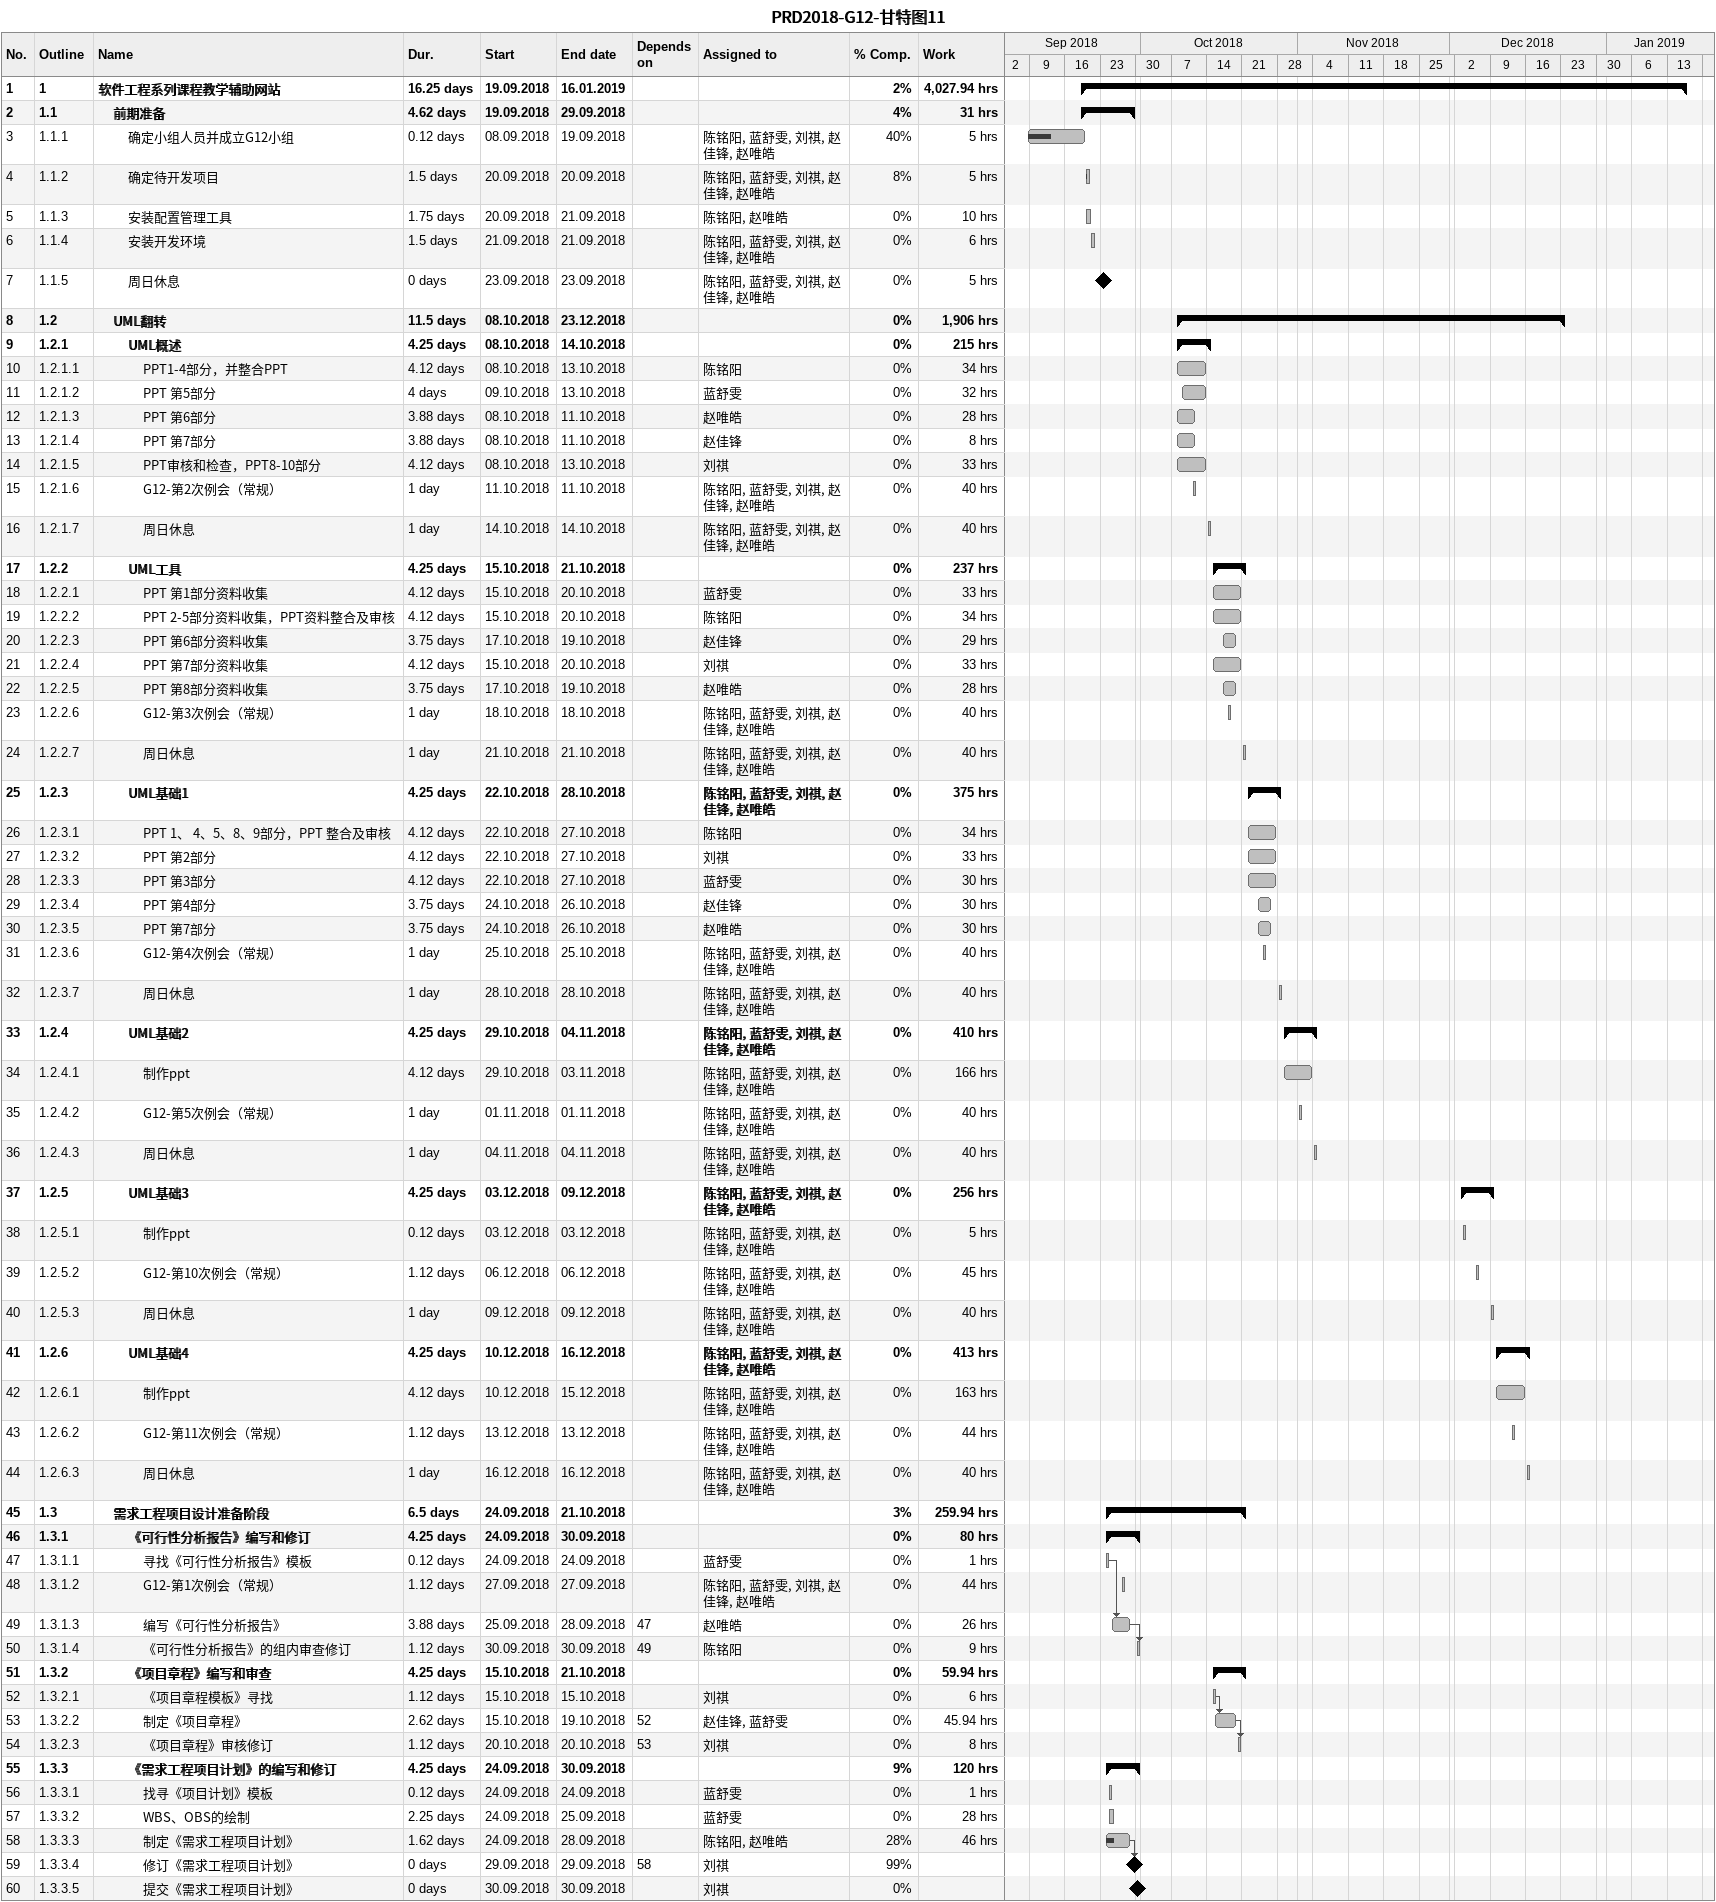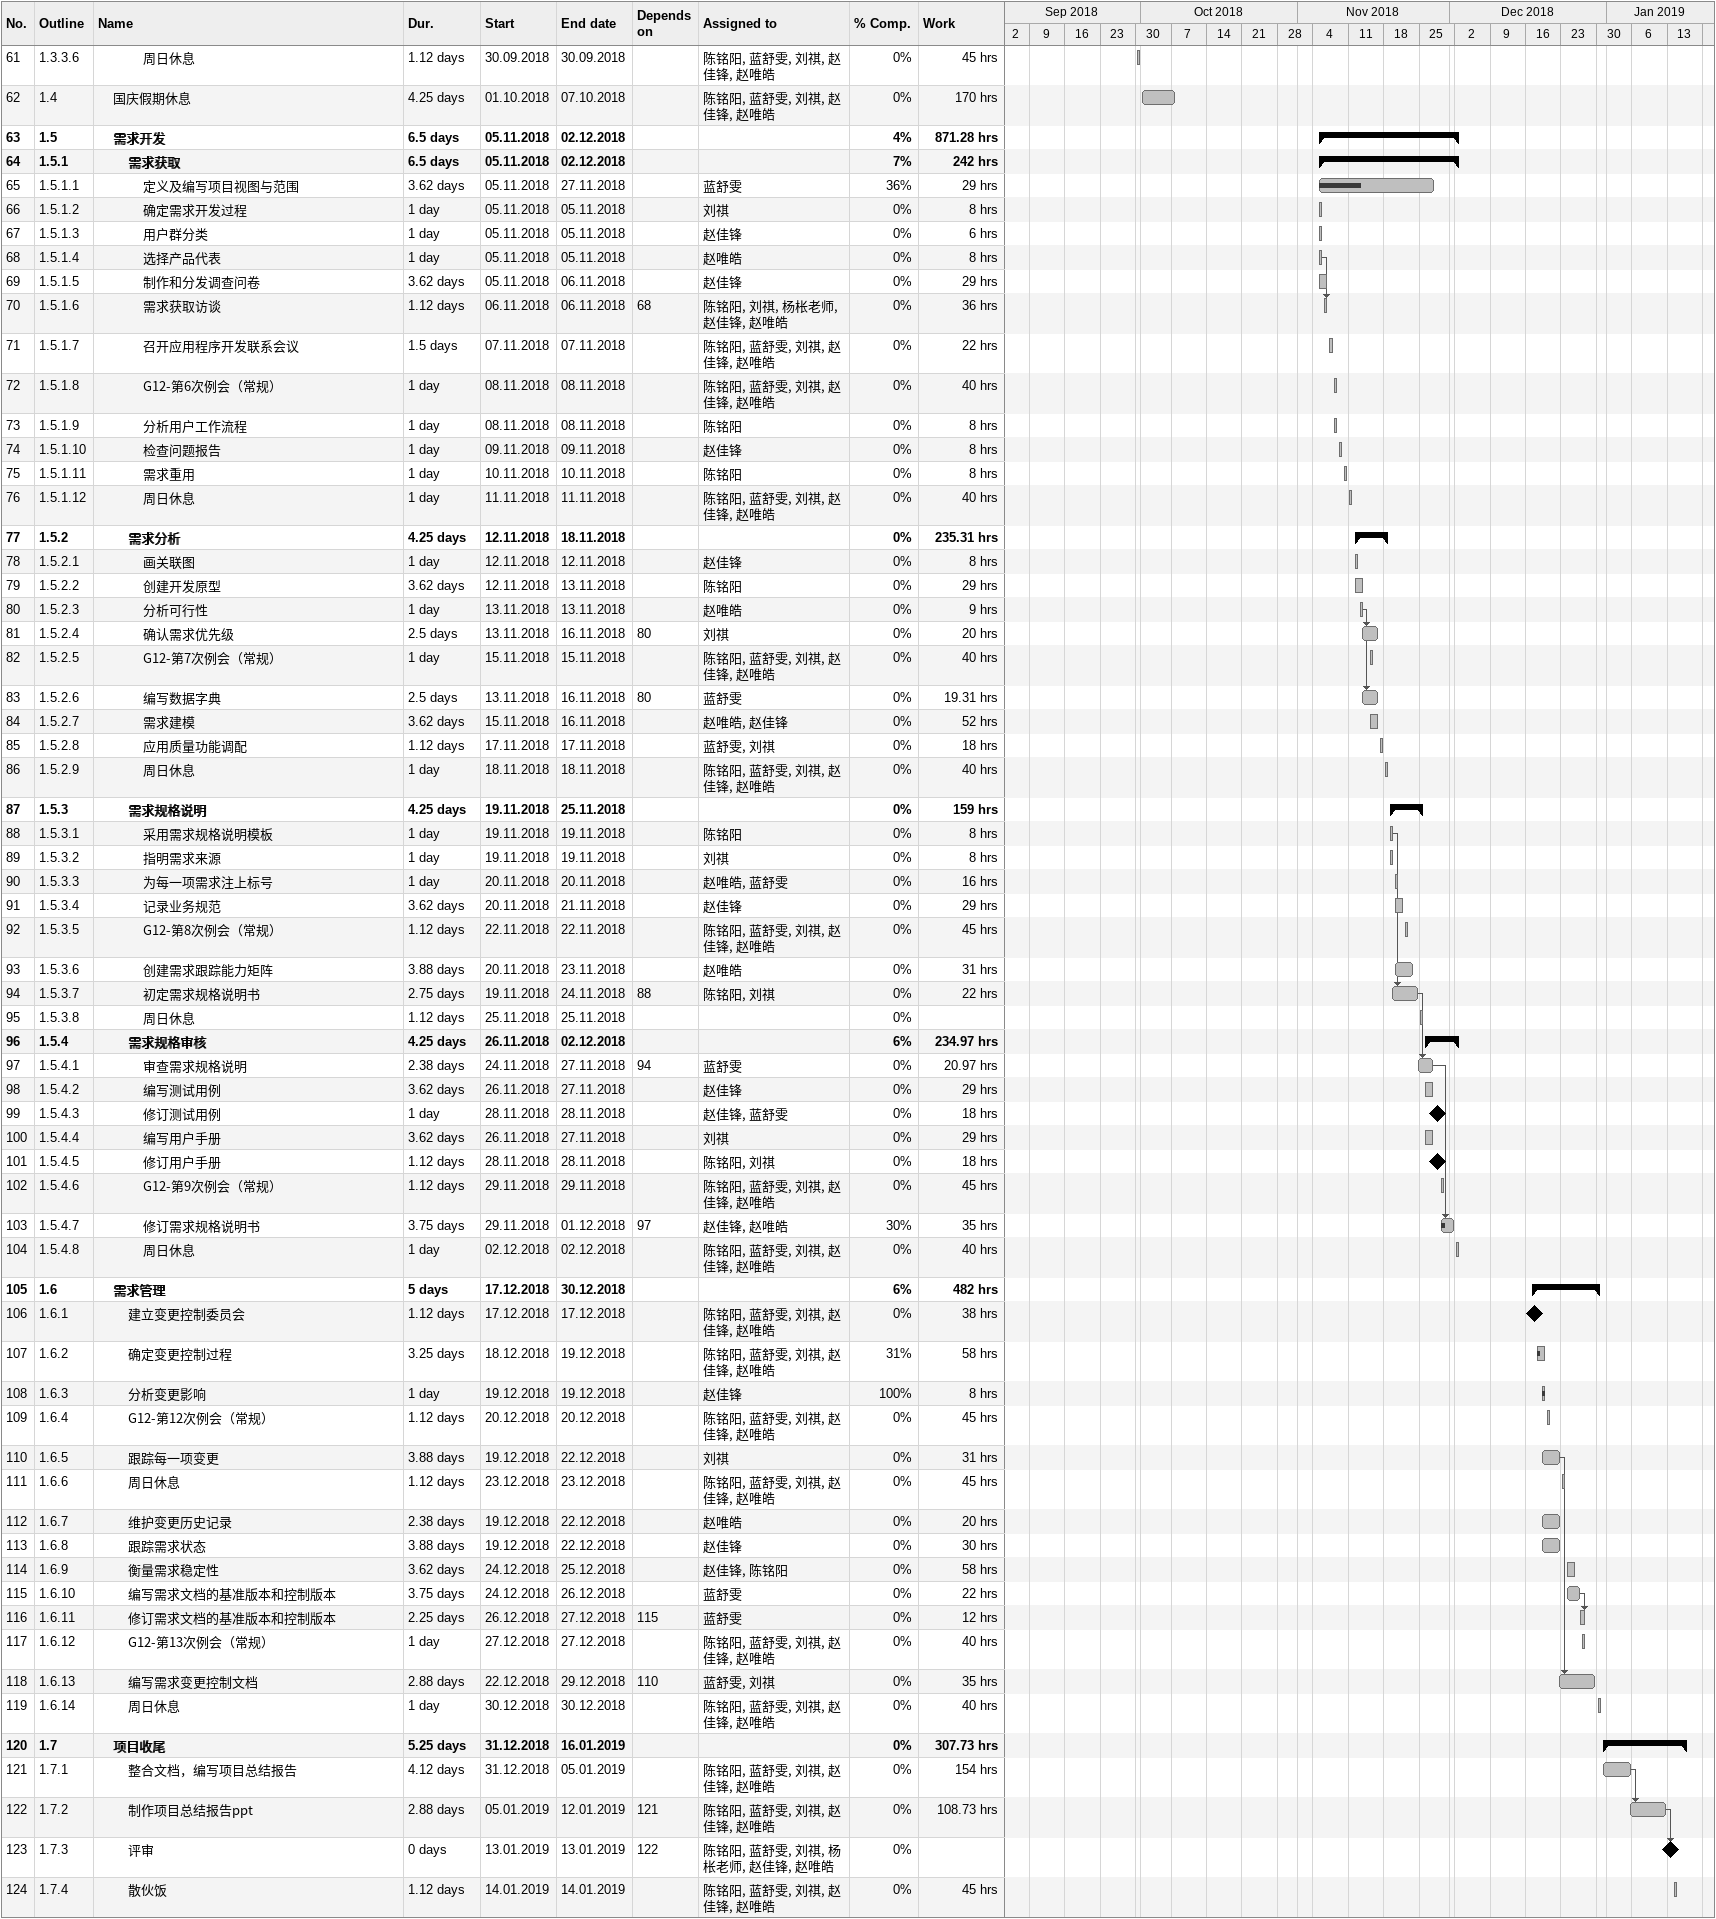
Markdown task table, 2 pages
PRD2018-G12-甘特图11

| ID | WBS | Task | Duration | Start | Finish | Predecessors | Resources | % complete | Work (h) |
|---|---|---|---|---|---|---|---|---|---|
| 1 | 1 | **软件工程系列课程教学辅助网站** | 16.25d | 2018-09-19 | 2019-01-16 |  |  | 2 | 4027.94 |
| 2 | 1.1 | **前期准备** | 4.62d | 2018-09-19 | 2018-09-29 |  |  | 4 | 31 |
| 3 | 1.1.1 | 确定小组人员并成立G12小组 | 0.12d | 2018-09-08 | 2018-09-19 |  | 陈铭阳, 蓝舒雯, 刘祺, 赵佳锋, 赵唯皓 | 40 | 5 |
| 4 | 1.1.2 | 确定待开发项目 | 1.5d | 2018-09-20 | 2018-09-20 |  | 陈铭阳, 蓝舒雯, 刘祺, 赵佳锋, 赵唯皓 | 8 | 5 |
| 5 | 1.1.3 | 安装配置管理工具 | 1.75d | 2018-09-20 | 2018-09-21 |  | 陈铭阳, 赵唯皓 | 0 | 10 |
| 6 | 1.1.4 | 安装开发环境 | 1.5d | 2018-09-21 | 2018-09-21 |  | 陈铭阳, 蓝舒雯, 刘祺, 赵佳锋, 赵唯皓 | 0 | 6 |
| 7 | 1.1.5 | 周日休息 | 0d | 2018-09-23 | 2018-09-23 |  | 陈铭阳, 蓝舒雯, 刘祺, 赵佳锋, 赵唯皓 | 0 | 5 |
| 8 | 1.2 | **UML翻转** | 11.5d | 2018-10-08 | 2018-12-23 |  |  | 0 | 1906 |
| 9 | 1.2.1 | **UML概述** | 4.25d | 2018-10-08 | 2018-10-14 |  |  | 0 | 215 |
| 10 | 1.2.1.1 | PPT1-4部分，并整合PPT | 4.12d | 2018-10-08 | 2018-10-13 |  | 陈铭阳 | 0 | 34 |
| 11 | 1.2.1.2 | PPT 第5部分 | 4d | 2018-10-09 | 2018-10-13 |  | 蓝舒雯 | 0 | 32 |
| 12 | 1.2.1.3 | PPT 第6部分 | 3.88d | 2018-10-08 | 2018-10-11 |  | 赵唯皓 | 0 | 28 |
| 13 | 1.2.1.4 | PPT 第7部分 | 3.88d | 2018-10-08 | 2018-10-11 |  | 赵佳锋 | 0 | 8 |
| 14 | 1.2.1.5 | PPT审核和检查，PPT8-10部分 | 4.12d | 2018-10-08 | 2018-10-13 |  | 刘祺 | 0 | 33 |
| 15 | 1.2.1.6 | G12-第2次例会（常规） | 1d | 2018-10-11 | 2018-10-11 |  | 陈铭阳, 蓝舒雯, 刘祺, 赵佳锋, 赵唯皓 | 0 | 40 |
| 16 | 1.2.1.7 | 周日休息 | 1d | 2018-10-14 | 2018-10-14 |  | 陈铭阳, 蓝舒雯, 刘祺, 赵佳锋, 赵唯皓 | 0 | 40 |
| 17 | 1.2.2 | **UML工具** | 4.25d | 2018-10-15 | 2018-10-21 |  |  | 0 | 237 |
| 18 | 1.2.2.1 | PPT 第1部分资料收集 | 4.12d | 2018-10-15 | 2018-10-20 |  | 蓝舒雯 | 0 | 33 |
| 19 | 1.2.2.2 | PPT 2-5部分资料收集，PPT资料整合及审核 | 4.12d | 2018-10-15 | 2018-10-20 |  | 陈铭阳 | 0 | 34 |
| 20 | 1.2.2.3 | PPT 第6部分资料收集 | 3.75d | 2018-10-17 | 2018-10-19 |  | 赵佳锋 | 0 | 29 |
| 21 | 1.2.2.4 | PPT 第7部分资料收集 | 4.12d | 2018-10-15 | 2018-10-20 |  | 刘祺 | 0 | 33 |
| 22 | 1.2.2.5 | PPT 第8部分资料收集 | 3.75d | 2018-10-17 | 2018-10-19 |  | 赵唯皓 | 0 | 28 |
| 23 | 1.2.2.6 | G12-第3次例会（常规） | 1d | 2018-10-18 | 2018-10-18 |  | 陈铭阳, 蓝舒雯, 刘祺, 赵佳锋, 赵唯皓 | 0 | 40 |
| 24 | 1.2.2.7 | 周日休息 | 1d | 2018-10-21 | 2018-10-21 |  | 陈铭阳, 蓝舒雯, 刘祺, 赵佳锋, 赵唯皓 | 0 | 40 |
| 25 | 1.2.3 | **UML基础1** | 4.25d | 2018-10-22 | 2018-10-28 |  | 陈铭阳, 蓝舒雯, 刘祺, 赵佳锋, 赵唯皓 | 0 | 375 |
| 26 | 1.2.3.1 | PPT 1、 4、5、8、9部分，PPT 整合及审核 | 4.12d | 2018-10-22 | 2018-10-27 |  | 陈铭阳 | 0 | 34 |
| 27 | 1.2.3.2 | PPT 第2部分 | 4.12d | 2018-10-22 | 2018-10-27 |  | 刘祺 | 0 | 33 |
| 28 | 1.2.3.3 | PPT 第3部分 | 4.12d | 2018-10-22 | 2018-10-27 |  | 蓝舒雯 | 0 | 30 |
| 29 | 1.2.3.4 | PPT 第4部分 | 3.75d | 2018-10-24 | 2018-10-26 |  | 赵佳锋 | 0 | 30 |
| 30 | 1.2.3.5 | PPT 第7部分 | 3.75d | 2018-10-24 | 2018-10-26 |  | 赵唯皓 | 0 | 30 |
| 31 | 1.2.3.6 | G12-第4次例会（常规） | 1d | 2018-10-25 | 2018-10-25 |  | 陈铭阳, 蓝舒雯, 刘祺, 赵佳锋, 赵唯皓 | 0 | 40 |
| 32 | 1.2.3.7 | 周日休息 | 1d | 2018-10-28 | 2018-10-28 |  | 陈铭阳, 蓝舒雯, 刘祺, 赵佳锋, 赵唯皓 | 0 | 40 |
| 33 | 1.2.4 | **UML基础2** | 4.25d | 2018-10-29 | 2018-11-04 |  | 陈铭阳, 蓝舒雯, 刘祺, 赵佳锋, 赵唯皓 | 0 | 410 |
| 34 | 1.2.4.1 | 制作ppt | 4.12d | 2018-10-29 | 2018-11-03 |  | 陈铭阳, 蓝舒雯, 刘祺, 赵佳锋, 赵唯皓 | 0 | 166 |
| 35 | 1.2.4.2 | G12-第5次例会（常规） | 1d | 2018-11-01 | 2018-11-01 |  | 陈铭阳, 蓝舒雯, 刘祺, 赵佳锋, 赵唯皓 | 0 | 40 |
| 36 | 1.2.4.3 | 周日休息 | 1d | 2018-11-04 | 2018-11-04 |  | 陈铭阳, 蓝舒雯, 刘祺, 赵佳锋, 赵唯皓 | 0 | 40 |
| 37 | 1.2.5 | **UML基础3** | 4.25d | 2018-12-03 | 2018-12-09 |  | 陈铭阳, 蓝舒雯, 刘祺, 赵佳锋, 赵唯皓 | 0 | 256 |
| 38 | 1.2.5.1 | 制作ppt | 0.12d | 2018-12-03 | 2018-12-03 |  | 陈铭阳, 蓝舒雯, 刘祺, 赵佳锋, 赵唯皓 | 0 | 5 |
| 39 | 1.2.5.2 | G12-第10次例会（常规） | 1.12d | 2018-12-06 | 2018-12-06 |  | 陈铭阳, 蓝舒雯, 刘祺, 赵佳锋, 赵唯皓 | 0 | 45 |
| 40 | 1.2.5.3 | 周日休息 | 1d | 2018-12-09 | 2018-12-09 |  | 陈铭阳, 蓝舒雯, 刘祺, 赵佳锋, 赵唯皓 | 0 | 40 |
| 41 | 1.2.6 | **UML基础4** | 4.25d | 2018-12-10 | 2018-12-16 |  | 陈铭阳, 蓝舒雯, 刘祺, 赵佳锋, 赵唯皓 | 0 | 413 |
| 42 | 1.2.6.1 | 制作ppt | 4.12d | 2018-12-10 | 2018-12-15 |  | 陈铭阳, 蓝舒雯, 刘祺, 赵佳锋, 赵唯皓 | 0 | 163 |
| 43 | 1.2.6.2 | G12-第11次例会（常规） | 1.12d | 2018-12-13 | 2018-12-13 |  | 陈铭阳, 蓝舒雯, 刘祺, 赵佳锋, 赵唯皓 | 0 | 44 |
| 44 | 1.2.6.3 | 周日休息 | 1d | 2018-12-16 | 2018-12-16 |  | 陈铭阳, 蓝舒雯, 刘祺, 赵佳锋, 赵唯皓 | 0 | 40 |
| 45 | 1.3 | **需求工程项目设计准备阶段** | 6.5d | 2018-09-24 | 2018-10-21 |  |  | 3 | 259.94 |
| 46 | 1.3.1 | **《可行性分析报告》编写和修订** | 4.25d | 2018-09-24 | 2018-09-30 |  |  | 0 | 80 |
| 47 | 1.3.1.1 | 寻找《可行性分析报告》模板 | 0.12d | 2018-09-24 | 2018-09-24 |  | 蓝舒雯 | 0 | 1 |
| 48 | 1.3.1.2 | G12-第1次例会（常规） | 1.12d | 2018-09-27 | 2018-09-27 |  | 陈铭阳, 蓝舒雯, 刘祺, 赵佳锋, 赵唯皓 | 0 | 44 |
| 49 | 1.3.1.3 | 编写《可行性分析报告》 | 3.88d | 2018-09-25 | 2018-09-28 | 47 | 赵唯皓 | 0 | 26 |
| 50 | 1.3.1.4 | 《可行性分析报告》的组内审查修订 | 1.12d | 2018-09-30 | 2018-09-30 | 49 | 陈铭阳 | 0 | 9 |
| 51 | 1.3.2 | **《项目章程》编写和审查** | 4.25d | 2018-10-15 | 2018-10-21 |  |  | 0 | 59.94 |
| 52 | 1.3.2.1 | 《项目章程模板》寻找 | 1.12d | 2018-10-15 | 2018-10-15 |  | 刘祺 | 0 | 6 |
| 53 | 1.3.2.2 | 制定《项目章程》 | 2.62d | 2018-10-15 | 2018-10-19 | 52 | 赵佳锋, 蓝舒雯 | 0 | 45.94 |
| 54 | 1.3.2.3 | 《项目章程》审核修订 | 1.12d | 2018-10-20 | 2018-10-20 | 53 | 刘祺 | 0 | 8 |
| 55 | 1.3.3 | **《需求工程项目计划》的编写和修订** | 4.25d | 2018-09-24 | 2018-09-30 |  |  | 9 | 120 |
| 56 | 1.3.3.1 | 找寻《项目计划》模板 | 0.12d | 2018-09-24 | 2018-09-24 |  | 蓝舒雯 | 0 | 1 |
| 57 | 1.3.3.2 | WBS、OBS的绘制 | 2.25d | 2018-09-24 | 2018-09-25 |  | 蓝舒雯 | 0 | 28 |
| 58 | 1.3.3.3 | 制定《需求工程项目计划》 | 1.62d | 2018-09-24 | 2018-09-28 |  | 陈铭阳, 赵唯皓 | 28 | 46 |
| 59 | 1.3.3.4 | 修订《需求工程项目计划》 | 0d | 2018-09-29 | 2018-09-29 | 58 | 刘祺 | 99 |  |
| 60 | 1.3.3.5 | 提交《需求工程项目计划》 | 0d | 2018-09-30 | 2018-09-30 |  | 刘祺 | 0 |  |
| 61 | 1.3.3.6 | 周日休息 | 1.12d | 2018-09-30 | 2018-09-30 |  | 陈铭阳, 蓝舒雯, 刘祺, 赵佳锋, 赵唯皓 | 0 | 45 |
| 62 | 1.4 | 国庆假期休息 | 4.25d | 2018-10-01 | 2018-10-07 |  | 陈铭阳, 蓝舒雯, 刘祺, 赵佳锋, 赵唯皓 | 0 | 170 |
| 63 | 1.5 | **需求开发** | 6.5d | 2018-11-05 | 2018-12-02 |  |  | 4 | 871.28 |
| 64 | 1.5.1 | **需求获取** | 6.5d | 2018-11-05 | 2018-12-02 |  |  | 7 | 242 |
| 65 | 1.5.1.1 | 定义及编写项目视图与范围 | 3.62d | 2018-11-05 | 2018-11-27 |  | 蓝舒雯 | 36 | 29 |
| 66 | 1.5.1.2 | 确定需求开发过程 | 1d | 2018-11-05 | 2018-11-05 |  | 刘祺 | 0 | 8 |
| 67 | 1.5.1.3 | 用户群分类 | 1d | 2018-11-05 | 2018-11-05 |  | 赵佳锋 | 0 | 6 |
| 68 | 1.5.1.4 | 选择产品代表 | 1d | 2018-11-05 | 2018-11-05 |  | 赵唯皓 | 0 | 8 |
| 69 | 1.5.1.5 | 制作和分发调查问卷 | 3.62d | 2018-11-05 | 2018-11-06 |  | 赵佳锋 | 0 | 29 |
| 70 | 1.5.1.6 | 需求获取访谈 | 1.12d | 2018-11-06 | 2018-11-06 | 68 | 陈铭阳, 刘祺, 杨枨老师, 赵佳锋, 赵唯皓 | 0 | 36 |
| 71 | 1.5.1.7 | 召开应用程序开发联系会议 | 1.5d | 2018-11-07 | 2018-11-07 |  | 陈铭阳, 蓝舒雯, 刘祺, 赵佳锋, 赵唯皓 | 0 | 22 |
| 72 | 1.5.1.8 | G12-第6次例会（常规） | 1d | 2018-11-08 | 2018-11-08 |  | 陈铭阳, 蓝舒雯, 刘祺, 赵佳锋, 赵唯皓 | 0 | 40 |
| 73 | 1.5.1.9 | 分析用户工作流程 | 1d | 2018-11-08 | 2018-11-08 |  | 陈铭阳 | 0 | 8 |
| 74 | 1.5.1.10 | 检查问题报告 | 1d | 2018-11-09 | 2018-11-09 |  | 赵佳锋 | 0 | 8 |
| 75 | 1.5.1.11 | 需求重用 | 1d | 2018-11-10 | 2018-11-10 |  | 陈铭阳 | 0 | 8 |
| 76 | 1.5.1.12 | 周日休息 | 1d | 2018-11-11 | 2018-11-11 |  | 陈铭阳, 蓝舒雯, 刘祺, 赵佳锋, 赵唯皓 | 0 | 40 |
| 77 | 1.5.2 | **需求分析** | 4.25d | 2018-11-12 | 2018-11-18 |  |  | 0 | 235.31 |
| 78 | 1.5.2.1 | 画关联图 | 1d | 2018-11-12 | 2018-11-12 |  | 赵佳锋 | 0 | 8 |
| 79 | 1.5.2.2 | 创建开发原型 | 3.62d | 2018-11-12 | 2018-11-13 |  | 陈铭阳 | 0 | 29 |
| 80 | 1.5.2.3 | 分析可行性 | 1d | 2018-11-13 | 2018-11-13 |  | 赵唯皓 | 0 | 9 |
| 81 | 1.5.2.4 | 确认需求优先级 | 2.5d | 2018-11-13 | 2018-11-16 | 80 | 刘祺 | 0 | 20 |
| 82 | 1.5.2.5 | G12-第7次例会（常规） | 1d | 2018-11-15 | 2018-11-15 |  | 陈铭阳, 蓝舒雯, 刘祺, 赵佳锋, 赵唯皓 | 0 | 40 |
| 83 | 1.5.2.6 | 编写数据字典 | 2.5d | 2018-11-13 | 2018-11-16 | 80 | 蓝舒雯 | 0 | 19.31 |
| 84 | 1.5.2.7 | 需求建模 | 3.62d | 2018-11-15 | 2018-11-16 |  | 赵唯皓, 赵佳锋 | 0 | 52 |
| 85 | 1.5.2.8 | 应用质量功能调配 | 1.12d | 2018-11-17 | 2018-11-17 |  | 蓝舒雯, 刘祺 | 0 | 18 |
| 86 | 1.5.2.9 | 周日休息 | 1d | 2018-11-18 | 2018-11-18 |  | 陈铭阳, 蓝舒雯, 刘祺, 赵佳锋, 赵唯皓 | 0 | 40 |
| 87 | 1.5.3 | **需求规格说明** | 4.25d | 2018-11-19 | 2018-11-25 |  |  | 0 | 159 |
| 88 | 1.5.3.1 | 采用需求规格说明模板 | 1d | 2018-11-19 | 2018-11-19 |  | 陈铭阳 | 0 | 8 |
| 89 | 1.5.3.2 | 指明需求来源 | 1d | 2018-11-19 | 2018-11-19 |  | 刘祺 | 0 | 8 |
| 90 | 1.5.3.3 | 为每一项需求注上标号 | 1d | 2018-11-20 | 2018-11-20 |  | 赵唯皓, 蓝舒雯 | 0 | 16 |
| 91 | 1.5.3.4 | 记录业务规范 | 3.62d | 2018-11-20 | 2018-11-21 |  | 赵佳锋 | 0 | 29 |
| 92 | 1.5.3.5 | G12-第8次例会（常规） | 1.12d | 2018-11-22 | 2018-11-22 |  | 陈铭阳, 蓝舒雯, 刘祺, 赵佳锋, 赵唯皓 | 0 | 45 |
| 93 | 1.5.3.6 | 创建需求跟踪能力矩阵 | 3.88d | 2018-11-20 | 2018-11-23 |  | 赵唯皓 | 0 | 31 |
| 94 | 1.5.3.7 | 初定需求规格说明书 | 2.75d | 2018-11-19 | 2018-11-24 | 88 | 陈铭阳, 刘祺 | 0 | 22 |
| 95 | 1.5.3.8 | 周日休息 | 1.12d | 2018-11-25 | 2018-11-25 |  |  | 0 |  |
| 96 | 1.5.4 | **需求规格审核** | 4.25d | 2018-11-26 | 2018-12-02 |  |  | 6 | 234.97 |
| 97 | 1.5.4.1 | 审查需求规格说明 | 2.38d | 2018-11-24 | 2018-11-27 | 94 | 蓝舒雯 | 0 | 20.97 |
| 98 | 1.5.4.2 | 编写测试用例 | 3.62d | 2018-11-26 | 2018-11-27 |  | 赵佳锋 | 0 | 29 |
| 99 | 1.5.4.3 | 修订测试用例 | 1d | 2018-11-28 | 2018-11-28 |  | 赵佳锋, 蓝舒雯 | 0 | 18 |
| 100 | 1.5.4.4 | 编写用户手册 | 3.62d | 2018-11-26 | 2018-11-27 |  | 刘祺 | 0 | 29 |
| 101 | 1.5.4.5 | 修订用户手册 | 1.12d | 2018-11-28 | 2018-11-28 |  | 陈铭阳, 刘祺 | 0 | 18 |
| 102 | 1.5.4.6 | G12-第9次例会（常规） | 1.12d | 2018-11-29 | 2018-11-29 |  | 陈铭阳, 蓝舒雯, 刘祺, 赵佳锋, 赵唯皓 | 0 | 45 |
| 103 | 1.5.4.7 | 修订需求规格说明书 | 3.75d | 2018-11-29 | 2018-12-01 | 97 | 赵佳锋, 赵唯皓 | 30 | 35 |
| 104 | 1.5.4.8 | 周日休息 | 1d | 2018-12-02 | 2018-12-02 |  | 陈铭阳, 蓝舒雯, 刘祺, 赵佳锋, 赵唯皓 | 0 | 40 |
| 105 | 1.6 | **需求管理** | 5d | 2018-12-17 | 2018-12-30 |  |  | 6 | 482 |
| 106 | 1.6.1 | 建立变更控制委员会 | 1.12d | 2018-12-17 | 2018-12-17 |  | 陈铭阳, 蓝舒雯, 刘祺, 赵佳锋, 赵唯皓 | 0 | 38 |
| 107 | 1.6.2 | 确定变更控制过程 | 3.25d | 2018-12-18 | 2018-12-19 |  | 陈铭阳, 蓝舒雯, 刘祺, 赵佳锋, 赵唯皓 | 31 | 58 |
| 108 | 1.6.3 | 分析变更影响 | 1d | 2018-12-19 | 2018-12-19 |  | 赵佳锋 | 100 | 8 |
| 109 | 1.6.4 | G12-第12次例会（常规） | 1.12d | 2018-12-20 | 2018-12-20 |  | 陈铭阳, 蓝舒雯, 刘祺, 赵佳锋, 赵唯皓 | 0 | 45 |
| 110 | 1.6.5 | 跟踪每一项变更 | 3.88d | 2018-12-19 | 2018-12-22 |  | 刘祺 | 0 | 31 |
| 111 | 1.6.6 | 周日休息 | 1.12d | 2018-12-23 | 2018-12-23 |  | 陈铭阳, 蓝舒雯, 刘祺, 赵佳锋, 赵唯皓 | 0 | 45 |
| 112 | 1.6.7 | 维护变更历史记录 | 2.38d | 2018-12-19 | 2018-12-22 |  | 赵唯皓 | 0 | 20 |
| 113 | 1.6.8 | 跟踪需求状态 | 3.88d | 2018-12-19 | 2018-12-22 |  | 赵佳锋 | 0 | 30 |
| 114 | 1.6.9 | 衡量需求稳定性 | 3.62d | 2018-12-24 | 2018-12-25 |  | 赵佳锋, 陈铭阳 | 0 | 58 |
| 115 | 1.6.10 | 编写需求文档的基准版本和控制版本 | 3.75d | 2018-12-24 | 2018-12-26 |  | 蓝舒雯 | 0 | 22 |
| 116 | 1.6.11 | 修订需求文档的基准版本和控制版本 | 2.25d | 2018-12-26 | 2018-12-27 | 115 | 蓝舒雯 | 0 | 12 |
| 117 | 1.6.12 | G12-第13次例会（常规） | 1d | 2018-12-27 | 2018-12-27 |  | 陈铭阳, 蓝舒雯, 刘祺, 赵佳锋, 赵唯皓 | 0 | 40 |
| 118 | 1.6.13 | 编写需求变更控制文档 | 2.88d | 2018-12-22 | 2018-12-29 | 110 | 蓝舒雯, 刘祺 | 0 | 35 |
| 119 | 1.6.14 | 周日休息 | 1d | 2018-12-30 | 2018-12-30 |  | 陈铭阳, 蓝舒雯, 刘祺, 赵佳锋, 赵唯皓 | 0 | 40 |
| 120 | 1.7 | **项目收尾** | 5.25d | 2018-12-31 | 2019-01-16 |  |  | 0 | 307.73 |
| 121 | 1.7.1 | 整合文档，编写项目总结报告 | 4.12d | 2018-12-31 | 2019-01-05 |  | 陈铭阳, 蓝舒雯, 刘祺, 赵佳锋, 赵唯皓 | 0 | 154 |
| 122 | 1.7.2 | 制作项目总结报告ppt | 2.88d | 2019-01-05 | 2019-01-12 | 121 | 陈铭阳, 蓝舒雯, 刘祺, 赵佳锋, 赵唯皓 | 0 | 108.73 |
| 123 | 1.7.3 | 评审 | 0d | 2019-01-13 | 2019-01-13 | 122 | 陈铭阳, 蓝舒雯, 刘祺, 杨枨老师, 赵佳锋, 赵唯皓 | 0 |  |
| 124 | 1.7.4 | 散伙饭 | 1.12d | 2019-01-14 | 2019-01-14 |  | 陈铭阳, 蓝舒雯, 刘祺, 赵佳锋, 赵唯皓 | 0 | 45 |
